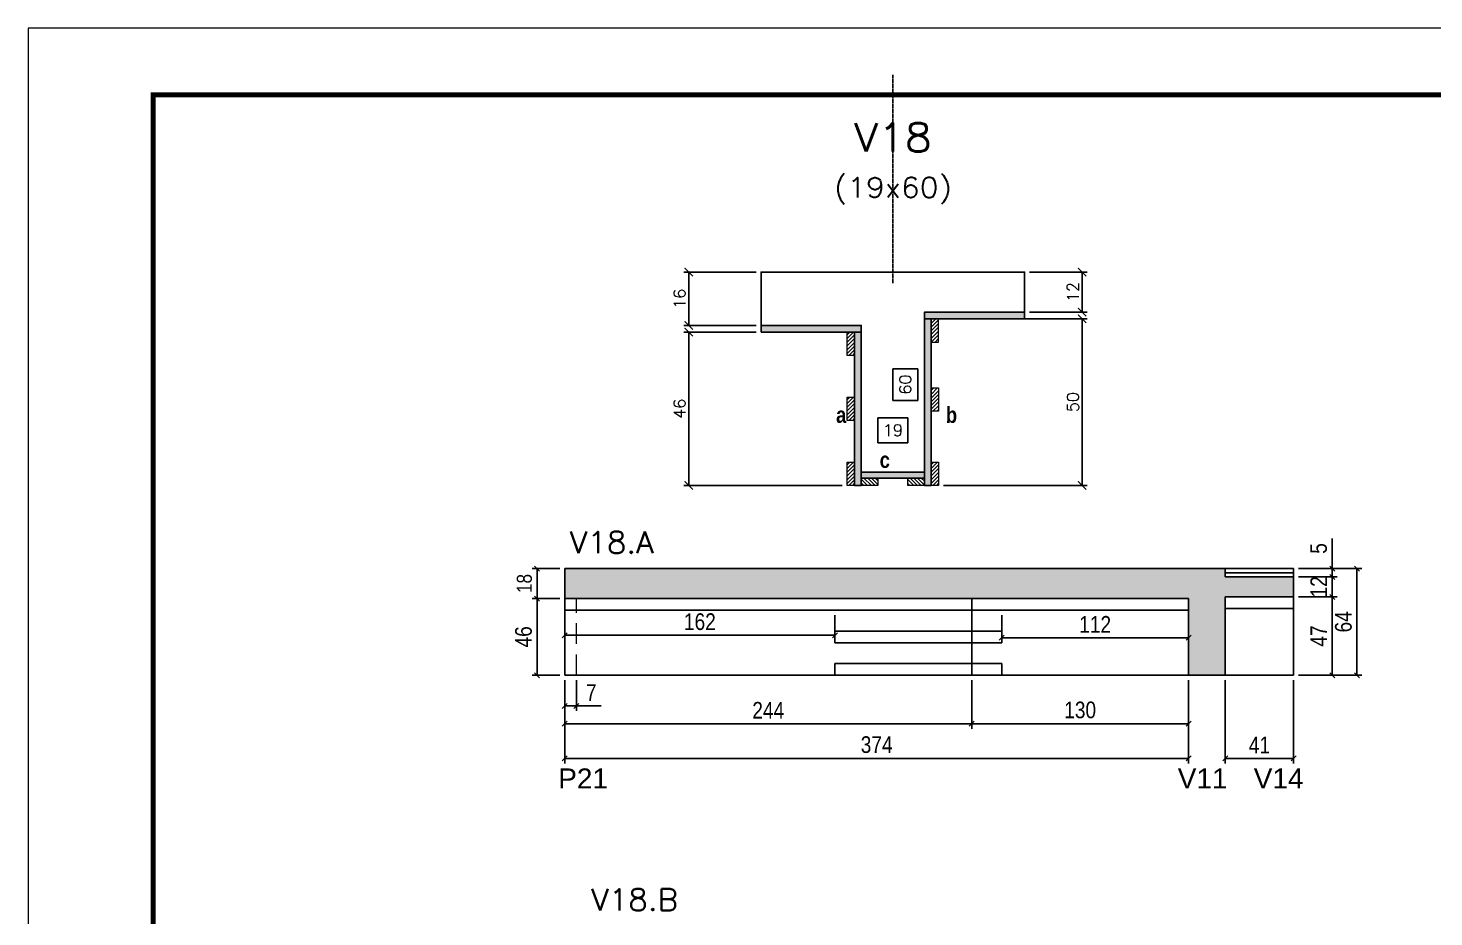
# Model space of a CAD drawing. Extents: x -10448 to -1189, y -11772 to 17235.
# Drawn here: x -10448 to -9605, y 9419 to 9953 of the extents above; entities that cross this region are included whole.
import ezdxf
from ezdxf.enums import TextEntityAlignment as Align

# ---------------------------------------------------------------- set-up
doc = ezdxf.new("R2010")
doc.units = 0
doc.linetypes.add('DASHED', pattern=[0.75, 0.5, -0.25])
doc.linetypes.add('HIDDEN', pattern=[0.375, 0.25, -0.125])
for name, color, linetype in [('5', 5, 'Continuous'), ('COTA', 241, 'Continuous'), ('Cota Seção (2x)', 4, 'Continuous'), ('detalhes', 4, 'Continuous'), ('Painéis', 200, 'Continuous'), ('SARR_2.2x7', 40, 'Continuous'), ('SARR_3.5x7', 81, 'Continuous'), ('SARR_EDITAR', 141, 'Continuous'), ('Texto de Titulo', 7, 'Continuous'), ('Texto Qtd Sarr', 242, 'Continuous')]:
    doc.layers.add(name, color=color, linetype=linetype)
for name, color, linetype, lineweight in [('CONCRETO', 251, 'Continuous', 25), ('Folhas', 255, 'Continuous', 9), ('Hachura', 251, 'Continuous', 9), ('Madeira', 126, 'Continuous', 18), ('Sarr 2.2x7', 40, 'Continuous', 9), ('SARRAFO DE PRESSAO', 251, 'DASHED', 9), ('Texto Seção', 7, 'Continuous', 15)]:
    doc.layers.add(name, color=color, linetype=linetype, lineweight=lineweight)
doc.styles.add('COTA TECNICA', font='techl___.ttf', dxfattribs={"height": 10})
doc.styles.add('COTA TECNICA-50', font='techl___.ttf', dxfattribs={"height": 9})
doc.styles.add('REGUA-120', font='ROMANS.shx', dxfattribs={"height": 15})
doc.styles.add('Romans', font='romans.shx')
doc.styles.get("Standard").update_dxf_attribs({"font": 'arial.ttf'})
doc.styles.add('TECNICA', font='techb___.ttf', dxfattribs={"height": 10})
doc.dimstyles.new('COTA PAINEL-50', dxfattribs={"dimtxt": 9, "dimasz": 3, "dimexe": 3, "dimexo": 3, "dimgap": 3, "dimtad": 1, "dimdec": 1, "dimzin": 12, "dimdsep": 46, "dimtxsty": 'COTA TECNICA-50', "dimblk1": 'OBLIQUE', "dimblk2": 'OBLIQUE', "dimsah": 1, "dimcen": 0.9, "dimclrd": 4, "dimclre": 4, "dimclrt": 240, "dimadec": 1, "dimazin": 3, "dimtfac": 1, "dimtdec": 1, "dimtmove": 0, "dimatfit": 3, "dimfxl": 1, "dimtolj": 1, "dimtzin": 12, "dimarcsym": 0})
doc.dimstyles.new('Cota Seção (2x)', dxfattribs={"dimtxt": 7, "dimasz": 5, "dimexe": 3, "dimexo": 3, "dimgap": 2, "dimtad": 3, "dimdec": 1, "dimlfac": 0.5, "dimzin": 12, "dimdsep": 46, "dimtxsty": 'Romans', "dimblk": 'ARCHTICK', "dimcen": 0, "dimclrd": 4, "dimclre": 4, "dimclrt": 1, "dimadec": 1, "dimazin": 3, "dimtfac": 1, "dimtdec": 1, "dimtmove": 0, "dimatfit": 3, "dimldrblk": 'OBLIQUE', "dimfxl": 1, "dimtolj": 1, "dimtzin": 12, "dimarcsym": 0})
doc.dimstyles.new('Cota Seção interna', dxfattribs={"dimtxt": 7, "dimasz": 6, "dimexe": 0.18, "dimexo": 2, "dimgap": -4, "dimtad": 3, "dimdec": 1, "dimlfac": 0.5, "dimzin": 12, "dimdsep": 46, "dimtxsty": 'Romans', "dimblk": 'ARCHTICK', "dimcen": 0.09, "dimse1": 1, "dimse2": 1, "dimsd1": 1, "dimsd2": 1, "dimclrd": 180, "dimclre": 5, "dimclrt": 1, "dimadec": 0, "dimazin": 3, "dimtfac": 1, "dimtdec": 1, "dimtofl": 0, "dimtmove": 0, "dimatfit": 3, "dimldrblk": 'ARCHTICK', "dimfxl": 1, "dimtolj": 1, "dimtzin": 0, "dimarcsym": 0})
doc.dimstyles.new('PAINEL', dxfattribs={"dimtxt": 10, "dimasz": 3, "dimexe": 3, "dimexo": 3, "dimgap": 3, "dimtad": 1, "dimdec": 1, "dimzin": 12, "dimdsep": 46, "dimtxsty": 'COTA TECNICA', "dimblk1": 'OBLIQUE', "dimblk2": 'OBLIQUE', "dimsah": 1, "dimcen": 0.9, "dimclrd": 4, "dimclre": 4, "dimclrt": 240, "dimadec": 1, "dimazin": 3, "dimtfac": 1, "dimtdec": 1, "dimtmove": 0, "dimatfit": 3, "dimfxl": 1, "dimtolj": 1, "dimtzin": 12, "dimarcsym": 0})

# ---------------------------------------------------------------- blocks, each defined once
blk = doc.blocks.new('9999999999')
at = {"layer": 'Folhas'}
blk.add_lwpolyline([(98138.98, 34190.21), (99623.98, 34190.21), (99623.98, 35240.21), (98138.98, 35240.21)], close=True, dxfattribs=at)
at = {"layer": 'Folhas', "color": 30, "const_width": 3}
blk.add_lwpolyline([(98213.98, 34230.21), (99583.98, 34230.21), (99583.98, 35200.21), (98213.98, 35200.21)], close=True, dxfattribs=at)
blk = doc.blocks.new('titulo1')
at = {"layer": 'Defpoints', "color": 252, "linetype": 'HIDDEN', "ltscale": 2}
blk.add_line((0, 0), (0, 125), dxfattribs=at)
at = {"layer": 'Defpoints', "style": 'Romans', "oblique": 15}
blk.add_attdef('FOLHA', text='', height=10, dxfattribs=at).set_placement((0, 15.58), align=Align.MIDDLE_CENTER)
at = {"layer": 'Texto Qtd Sarr', "color": 3, "style": 'Romans', "oblique": 15}
for tag, height, p in [('TITULO', 17, (0, 71.45)), ('SEÇÃO', 12, (0, 41.55))]:
    blk.add_attdef(tag, text='', height=height, dxfattribs=at).set_placement(p, align=Align.MIDDLE_CENTER)
blk = doc.blocks.new('_Oblique')
at = {"color": 0, "linetype": 'ByBlock', "lineweight": -2}
blk.add_line((-0.5, -0.5), (0.5, 0.5), dxfattribs=at)
blk = doc.blocks.new('*D657')
at = {"layer": 'COTA', "color": 4, "linetype": 'ByBlock', "lineweight": -2, "transparency": 16777216}
for p, q in [((-10126.53, 9561.49), (-10126.53, 9532.36)), ((-9882.53, 9561.49), (-9882.53, 9532.36)), ((-10126.53, 9535.36), (-9882.53, 9535.36))]:
    blk.add_line(p, q, dxfattribs=at)
at = {"layer": 'Defpoints', "color": 0, "linetype": 'ByBlock', "transparency": 16777216}
for p in [(-10126.53, 9564.49), (-9882.53, 9564.49), (-9882.53, 9535.36)]:
    blk.add_point(p, dxfattribs=at)
at = {"layer": 'COTA', "color": 4, "linetype": 'ByBlock', "lineweight": -2, "transparency": 16777216, "xscale": 3, "yscale": 3, "zscale": 3, "rotation": 180}
blk.add_blockref('_Oblique', (-10126.53, 9535.36), dxfattribs=at)
at = {"layer": 'COTA', "color": 4, "linetype": 'ByBlock', "lineweight": -2, "transparency": 16777216, "xscale": 3, "yscale": 3, "zscale": 3}
blk.add_blockref('_Oblique', (-9882.53, 9535.36), dxfattribs=at)
at = {"layer": 'COTA', "color": 240, "linetype": 'ByBlock', "transparency": 16777216, "insert": (-10004.53, 9543.43), "char_height": 10, "attachment_point": 5, "style": 'COTA TECNICA'}
blk.add_mtext('\\A1;244', dxfattribs=at)
blk = doc.blocks.new('*D658')
at = {"layer": 'COTA', "color": 4, "linetype": 'ByBlock', "lineweight": -2, "transparency": 16777216}
for p, q in [((-9882.53, 9561.49), (-9882.53, 9532.36)), ((-9752.53, 9561.49), (-9752.53, 9532.36)), ((-9882.53, 9535.36), (-9752.53, 9535.36))]:
    blk.add_line(p, q, dxfattribs=at)
at = {"layer": 'Defpoints', "color": 0, "linetype": 'ByBlock', "transparency": 16777216}
for p in [(-9882.53, 9564.49), (-9752.53, 9564.49), (-9752.53, 9535.36)]:
    blk.add_point(p, dxfattribs=at)
at = {"layer": 'COTA', "color": 4, "linetype": 'ByBlock', "lineweight": -2, "transparency": 16777216, "xscale": 3, "yscale": 3, "zscale": 3, "rotation": 180}
blk.add_blockref('_Oblique', (-9882.53, 9535.36), dxfattribs=at)
at = {"layer": 'COTA', "color": 4, "linetype": 'ByBlock', "lineweight": -2, "transparency": 16777216, "xscale": 3, "yscale": 3, "zscale": 3}
blk.add_blockref('_Oblique', (-9752.53, 9535.36), dxfattribs=at)
at = {"layer": 'COTA', "color": 240, "linetype": 'ByBlock', "transparency": 16777216, "insert": (-9817.53, 9543.58), "char_height": 10, "attachment_point": 5, "style": 'COTA TECNICA'}
blk.add_mtext('\\A1;130', dxfattribs=at)
blk = doc.blocks.new('*D666')
at = {"layer": 'COTA', "color": 4, "linetype": 'ByBlock', "lineweight": -2, "transparency": 16777216}
for p, q in [((-10126.53, 9561.49), (-10126.53, 9511.54)), ((-9752.53, 9561.49), (-9752.53, 9511.54)), ((-10126.53, 9514.54), (-9752.53, 9514.54))]:
    blk.add_line(p, q, dxfattribs=at)
at = {"layer": 'Defpoints', "color": 0, "linetype": 'ByBlock', "transparency": 16777216}
for p in [(-10126.53, 9564.49), (-9752.53, 9564.49), (-9752.53, 9514.54)]:
    blk.add_point(p, dxfattribs=at)
at = {"layer": 'COTA', "color": 4, "linetype": 'ByBlock', "lineweight": -2, "transparency": 16777216, "xscale": 3, "yscale": 3, "zscale": 3, "rotation": 180}
blk.add_blockref('_Oblique', (-10126.53, 9514.54), dxfattribs=at)
at = {"layer": 'COTA', "color": 4, "linetype": 'ByBlock', "lineweight": -2, "transparency": 16777216, "xscale": 3, "yscale": 3, "zscale": 3}
blk.add_blockref('_Oblique', (-9752.53, 9514.54), dxfattribs=at)
at = {"layer": 'COTA', "color": 240, "linetype": 'ByBlock', "transparency": 16777216, "insert": (-9939.53, 9522.76), "char_height": 10, "attachment_point": 5, "style": 'COTA TECNICA'}
blk.add_mtext('\\A1;374', dxfattribs=at)
blk = doc.blocks.new('*D667')
at = {"layer": 'COTA', "color": 4, "linetype": 'ByBlock', "lineweight": -2, "transparency": 16777216}
for p, q in [((-10126.53, 9600.49), (-10126.53, 9585.44)), ((-9964.53, 9600.49), (-9964.53, 9585.44)), ((-9964.53, 9588.44), (-10126.53, 9588.44))]:
    blk.add_line(p, q, dxfattribs=at)
at = {"layer": 'Defpoints', "color": 0, "linetype": 'ByBlock', "transparency": 16777216}
for p in [(-10126.53, 9603.49), (-9964.53, 9603.49), (-10126.53, 9588.44)]:
    blk.add_point(p, dxfattribs=at)
at = {"layer": 'COTA', "color": 4, "linetype": 'ByBlock', "lineweight": -2, "transparency": 16777216, "xscale": 3, "yscale": 3, "zscale": 3, "rotation": 180}
blk.add_blockref('_Oblique', (-10126.53, 9588.44), dxfattribs=at)
at = {"layer": 'COTA', "color": 4, "linetype": 'ByBlock', "lineweight": -2, "transparency": 16777216, "xscale": 3, "yscale": 3, "zscale": 3}
blk.add_blockref('_Oblique', (-9964.53, 9588.44), dxfattribs=at)
at = {"layer": 'COTA', "color": 240, "linetype": 'ByBlock', "transparency": 16777216, "insert": (-10045.53, 9596.54), "char_height": 10, "attachment_point": 5, "style": 'COTA TECNICA'}
blk.add_mtext('\\A1;162', dxfattribs=at)
blk = doc.blocks.new('*D668')
at = {"layer": 'COTA', "color": 4, "linetype": 'ByBlock', "lineweight": -2, "transparency": 16777216}
for p, q in [((-9864.53, 9600.49), (-9864.53, 9583.94)), ((-9752.53, 9600.49), (-9752.53, 9583.94)), ((-9752.53, 9586.94), (-9864.53, 9586.94))]:
    blk.add_line(p, q, dxfattribs=at)
at = {"layer": 'Defpoints', "color": 0, "linetype": 'ByBlock', "transparency": 16777216}
for p in [(-9864.53, 9603.49), (-9752.53, 9603.49), (-9864.53, 9586.94)]:
    blk.add_point(p, dxfattribs=at)
at = {"layer": 'COTA', "color": 4, "linetype": 'ByBlock', "lineweight": -2, "transparency": 16777216, "xscale": 3, "yscale": 3, "zscale": 3, "rotation": 180}
blk.add_blockref('_Oblique', (-9864.53, 9586.94), dxfattribs=at)
at = {"layer": 'COTA', "color": 4, "linetype": 'ByBlock', "lineweight": -2, "transparency": 16777216, "xscale": 3, "yscale": 3, "zscale": 3}
blk.add_blockref('_Oblique', (-9752.53, 9586.94), dxfattribs=at)
at = {"layer": 'COTA', "color": 240, "linetype": 'ByBlock', "transparency": 16777216, "insert": (-9808.53, 9595), "char_height": 10, "attachment_point": 5, "style": 'COTA TECNICA'}
blk.add_mtext('\\A1;112', dxfattribs=at)
blk = doc.blocks.new('*D669')
at = {"layer": 'COTA', "color": 4, "linetype": 'ByBlock', "lineweight": -2, "transparency": 16777216}
for p, q in [((-10129.53, 9610.49), (-10146.14, 9610.49)), ((-10143.14, 9564.49), (-10143.14, 9610.49)), ((-10129.53, 9564.49), (-10146.14, 9564.49))]:
    blk.add_line(p, q, dxfattribs=at)
at = {"layer": 'Defpoints', "color": 0, "linetype": 'ByBlock', "transparency": 16777216}
for p in [(-10143.14, 9610.49), (-10126.53, 9610.49), (-10126.53, 9564.49)]:
    blk.add_point(p, dxfattribs=at)
at = {"layer": 'COTA', "color": 4, "linetype": 'ByBlock', "lineweight": -2, "transparency": 16777216, "xscale": 3, "yscale": 3, "zscale": 3}
for p, rotation in [((-10143.14, 9610.49), 90), ((-10143.14, 9564.49), 270)]:
    blk.add_blockref('_Oblique', p, dxfattribs=dict(at, rotation=rotation))
at = {"layer": 'COTA', "color": 240, "linetype": 'ByBlock', "transparency": 16777216, "insert": (-10151.24, 9587.49), "char_height": 10, "attachment_point": 5, "rotation": 90, "style": 'COTA TECNICA'}
blk.add_mtext('\\A1;46', dxfattribs=at)
blk = doc.blocks.new('*D670')
at = {"layer": 'COTA', "color": 4, "linetype": 'ByBlock', "lineweight": -2, "transparency": 16777216}
for p, q in [((-9730.53, 9561.49), (-9730.53, 9511.54)), ((-9689.53, 9561.49), (-9689.53, 9511.54)), ((-9730.53, 9514.54), (-9689.53, 9514.54))]:
    blk.add_line(p, q, dxfattribs=at)
at = {"layer": 'Defpoints', "color": 0, "linetype": 'ByBlock', "transparency": 16777216}
for p in [(-9730.53, 9564.49), (-9689.53, 9564.49), (-9689.53, 9514.54)]:
    blk.add_point(p, dxfattribs=at)
at = {"layer": 'COTA', "color": 4, "linetype": 'ByBlock', "lineweight": -2, "transparency": 16777216, "xscale": 3, "yscale": 3, "zscale": 3, "rotation": 180}
blk.add_blockref('_Oblique', (-9730.53, 9514.54), dxfattribs=at)
at = {"layer": 'COTA', "color": 4, "linetype": 'ByBlock', "lineweight": -2, "transparency": 16777216, "xscale": 3, "yscale": 3, "zscale": 3}
blk.add_blockref('_Oblique', (-9689.53, 9514.54), dxfattribs=at)
at = {"layer": 'COTA', "color": 240, "linetype": 'ByBlock', "transparency": 16777216, "insert": (-9710.03, 9522.61), "char_height": 10, "attachment_point": 5, "style": 'COTA TECNICA'}
blk.add_mtext('\\A1;41', dxfattribs=at)
blk = doc.blocks.new('*D659')
at = {"layer": 'COTA', "color": 4, "linetype": 'ByBlock', "lineweight": -2, "transparency": 16777216}
for p, q in [((-9686.53, 9611.49), (-9663.41, 9611.49)), ((-9666.41, 9564.49), (-9666.41, 9611.49)), ((-9686.53, 9564.49), (-9663.41, 9564.49))]:
    blk.add_line(p, q, dxfattribs=at)
at = {"layer": 'Defpoints', "color": 0, "linetype": 'ByBlock', "transparency": 16777216}
for p in [(-9689.53, 9611.49), (-9666.41, 9611.49), (-9689.53, 9564.49)]:
    blk.add_point(p, dxfattribs=at)
at = {"layer": 'COTA', "color": 4, "linetype": 'ByBlock', "lineweight": -2, "transparency": 16777216, "xscale": 3, "yscale": 3, "zscale": 3}
for p, rotation in [((-9666.41, 9611.49), 90), ((-9666.41, 9564.49), 270)]:
    blk.add_blockref('_Oblique', p, dxfattribs=dict(at, rotation=rotation))
at = {"layer": 'COTA', "color": 240, "linetype": 'ByBlock', "transparency": 16777216, "insert": (-9674.49, 9587.99), "char_height": 10, "attachment_point": 5, "rotation": 90, "style": 'COTA TECNICA'}
blk.add_mtext('\\A1;47', dxfattribs=at)
blk = doc.blocks.new('*D660')
at = {"layer": 'COTA', "color": 4, "linetype": 'ByBlock', "lineweight": -2, "transparency": 16777216}
for p, q in [((-9686.53, 9623.49), (-9663.41, 9623.49)), ((-9666.41, 9611.49), (-9666.41, 9623.49)), ((-9686.53, 9611.49), (-9663.41, 9611.49))]:
    blk.add_line(p, q, dxfattribs=at)
at = {"layer": 'Defpoints', "color": 0, "linetype": 'ByBlock', "transparency": 16777216}
for p in [(-9689.53, 9623.49), (-9666.41, 9623.49), (-9689.53, 9611.49)]:
    blk.add_point(p, dxfattribs=at)
at = {"layer": 'COTA', "color": 4, "linetype": 'ByBlock', "lineweight": -2, "transparency": 16777216, "xscale": 3, "yscale": 3, "zscale": 3}
for p, rotation in [((-9666.41, 9623.49), 90), ((-9666.41, 9611.49), 270)]:
    blk.add_blockref('_Oblique', p, dxfattribs=dict(at, rotation=rotation))
at = {"layer": 'COTA', "color": 240, "linetype": 'ByBlock', "transparency": 16777216, "insert": (-9674.47, 9617.49), "char_height": 10, "attachment_point": 5, "rotation": 90, "style": 'COTA TECNICA'}
blk.add_mtext('\\A1;12', dxfattribs=at)
blk = doc.blocks.new('*D661')
at = {"layer": 'COTA', "color": 4, "linetype": 'ByBlock', "lineweight": -2, "transparency": 16777216}
for p, q in [((-9686.53, 9628.49), (-9648.55, 9628.49)), ((-9651.55, 9564.49), (-9651.55, 9628.49)), ((-9686.53, 9564.49), (-9648.55, 9564.49))]:
    blk.add_line(p, q, dxfattribs=at)
at = {"layer": 'Defpoints', "color": 0, "linetype": 'ByBlock', "transparency": 16777216}
for p in [(-9689.53, 9628.49), (-9651.55, 9628.49), (-9689.53, 9564.49)]:
    blk.add_point(p, dxfattribs=at)
at = {"layer": 'COTA', "color": 4, "linetype": 'ByBlock', "lineweight": -2, "transparency": 16777216, "xscale": 3, "yscale": 3, "zscale": 3}
for p, rotation in [((-9651.55, 9628.49), 90), ((-9651.55, 9564.49), 270)]:
    blk.add_blockref('_Oblique', p, dxfattribs=dict(at, rotation=rotation))
at = {"layer": 'COTA', "color": 240, "linetype": 'ByBlock', "transparency": 16777216, "insert": (-9659.66, 9596.49), "char_height": 10, "attachment_point": 5, "rotation": 90, "style": 'COTA TECNICA'}
blk.add_mtext('\\A1;64', dxfattribs=at)
blk = doc.blocks.new('*D671')
at = {"layer": 'COTA', "color": 4, "linetype": 'ByBlock', "lineweight": -2, "transparency": 16777216}
for p, q in [((-9666.41, 9628.49), (-9666.41, 9646.59)), ((-9686.53, 9628.49), (-9663.41, 9628.49)), ((-9666.41, 9623.49), (-9666.41, 9628.49)), ((-9686.53, 9623.49), (-9663.41, 9623.49)), ((-9666.41, 9623.49), (-9666.41, 9620.49))]:
    blk.add_line(p, q, dxfattribs=at)
at = {"layer": 'Defpoints', "color": 0, "linetype": 'ByBlock', "transparency": 16777216}
for p in [(-9689.53, 9628.49), (-9666.41, 9628.49), (-9689.53, 9623.49)]:
    blk.add_point(p, dxfattribs=at)
at = {"layer": 'COTA', "color": 4, "linetype": 'ByBlock', "lineweight": -2, "transparency": 16777216, "xscale": 3, "yscale": 3, "zscale": 3}
for p, rotation in [((-9666.41, 9628.49), 270), ((-9666.41, 9623.49), 90)]:
    blk.add_blockref('_Oblique', p, dxfattribs=dict(at, rotation=rotation))
at = {"layer": 'COTA', "color": 240, "linetype": 'ByBlock', "transparency": 16777216, "insert": (-9674.52, 9640.54), "char_height": 10, "attachment_point": 5, "rotation": 90, "style": 'COTA TECNICA'}
blk.add_mtext('\\A1;5', dxfattribs=at)
blk = doc.blocks.new('*D672')
at = {"layer": 'COTA', "color": 4, "linetype": 'ByBlock', "lineweight": -2, "transparency": 16777216}
for p, q in [((-10126.53, 9561.49), (-10126.53, 9543)), ((-10119.53, 9561.49), (-10119.53, 9543)), ((-10126.53, 9546), (-10119.53, 9546)), ((-10119.53, 9546), (-10104.8, 9546))]:
    blk.add_line(p, q, dxfattribs=at)
at = {"layer": 'Defpoints', "color": 0, "linetype": 'ByBlock', "transparency": 16777216}
for p in [(-10126.53, 9564.49), (-10119.53, 9564.49), (-10119.53, 9546)]:
    blk.add_point(p, dxfattribs=at)
at = {"layer": 'COTA', "color": 4, "linetype": 'ByBlock', "lineweight": -2, "transparency": 16777216, "xscale": 3, "yscale": 3, "zscale": 3, "rotation": 180}
blk.add_blockref('_Oblique', (-10126.53, 9546), dxfattribs=at)
at = {"layer": 'COTA', "color": 4, "linetype": 'ByBlock', "lineweight": -2, "transparency": 16777216, "xscale": 3, "yscale": 3, "zscale": 3}
blk.add_blockref('_Oblique', (-10119.53, 9546), dxfattribs=at)
at = {"layer": 'COTA', "color": 240, "linetype": 'ByBlock', "transparency": 16777216, "insert": (-10110.66, 9554.08), "char_height": 10, "attachment_point": 5, "style": 'COTA TECNICA'}
blk.add_mtext('\\A1;7', dxfattribs=at)
blk = doc.blocks.new('*D665')
at = {"layer": 'COTA', "color": 4, "linetype": 'ByBlock', "lineweight": -2, "transparency": 16777216}
for p, q in [((-10129.53, 9628.49), (-10146.14, 9628.49)), ((-10143.14, 9610.49), (-10143.14, 9628.49)), ((-10129.53, 9610.49), (-10146.14, 9610.49))]:
    blk.add_line(p, q, dxfattribs=at)
at = {"layer": 'Defpoints', "color": 0, "linetype": 'ByBlock', "transparency": 16777216}
for p in [(-10143.14, 9628.49), (-10126.53, 9628.49), (-10126.53, 9610.49)]:
    blk.add_point(p, dxfattribs=at)
at = {"layer": 'COTA', "color": 4, "linetype": 'ByBlock', "lineweight": -2, "transparency": 16777216, "xscale": 3, "yscale": 3, "zscale": 3}
for p, rotation in [((-10143.14, 9628.49), 90), ((-10143.14, 9610.49), 270)]:
    blk.add_blockref('_Oblique', p, dxfattribs=dict(at, rotation=rotation))
at = {"layer": 'COTA', "color": 240, "linetype": 'ByBlock', "transparency": 16777216, "insert": (-10150.73, 9619.49), "char_height": 9, "attachment_point": 5, "rotation": 90, "style": 'COTA TECNICA-50'}
blk.add_mtext('\\A1;18', dxfattribs=at)
blk = doc.blocks.new('_ArchTick')
at = {"color": 0, "linetype": 'ByBlock', "const_width": 0.15}
blk.add_lwpolyline([(-0.5, -0.5), (0.5, 0.5)], dxfattribs=at)
blk = doc.blocks.new('*D855')
at = {"layer": 'COTA', "color": 4, "lineweight": -2, "transparency": 16777216}
for p, q in [((-10011.81, 9806.36), (-10055.18, 9806.36)), ((-10052.18, 9806.36), (-10052.18, 9774.36)), ((-10011.81, 9774.36), (-10055.18, 9774.36))]:
    blk.add_line(p, q, dxfattribs=at)
at = {"layer": 'Defpoints', "color": 0, "transparency": 16777216}
for p in [(-10008.81, 9806.36), (-10052.18, 9774.36), (-10008.81, 9774.36)]:
    blk.add_point(p, dxfattribs=at)
at = {"layer": 'COTA', "color": 4, "lineweight": -2, "transparency": 16777216, "xscale": 5, "yscale": 5, "zscale": 5}
for p, rotation in [((-10052.18, 9806.36), 90), ((-10052.18, 9774.36), 270)]:
    blk.add_blockref('_ArchTick', p, dxfattribs=dict(at, rotation=rotation))
at = {"layer": 'COTA', "color": 1, "transparency": 16777216, "insert": (-10057.68, 9790.36), "char_height": 7, "attachment_point": 5, "rotation": 90, "style": 'Romans'}
blk.add_mtext('\\A1;16', dxfattribs=at)
blk = doc.blocks.new('*D856')
at = {"layer": 'COTA', "color": 4, "lineweight": -2, "transparency": 16777216}
for p, q in [((-10011.81, 9770.36), (-10055.18, 9770.36)), ((-10052.18, 9678.36), (-10052.18, 9770.36)), ((-9960.21, 9678.36), (-10055.18, 9678.36))]:
    blk.add_line(p, q, dxfattribs=at)
at = {"layer": 'Defpoints', "color": 0, "transparency": 16777216}
for p in [(-10052.18, 9770.36), (-10008.81, 9770.36), (-9957.21, 9678.36)]:
    blk.add_point(p, dxfattribs=at)
at = {"layer": 'COTA', "color": 4, "lineweight": -2, "transparency": 16777216, "xscale": 5, "yscale": 5, "zscale": 5}
for p, rotation in [((-10052.18, 9770.36), 90), ((-10052.18, 9678.36), 270)]:
    blk.add_blockref('_ArchTick', p, dxfattribs=dict(at, rotation=rotation))
at = {"layer": 'COTA', "color": 1, "transparency": 16777216, "insert": (-10057.68, 9724.36), "char_height": 7, "attachment_point": 5, "rotation": 90, "style": 'Romans'}
blk.add_mtext('\\A1;46', dxfattribs=at)
blk = doc.blocks.new('*D857')
at = {"layer": 'Cota Seção (2x)', "color": 180, "lineweight": -2, "transparency": 16777216}
for p, q in [((-9914.81, 9748.32), (-9929.81, 9748.32)), ((-9929.81, 9748.32), (-9929.81, 9729.32)), ((-9914.81, 9729.32), (-9914.81, 9748.32)), ((-9929.81, 9729.32), (-9914.81, 9729.32))]:
    blk.add_line(p, q, dxfattribs=at)
at = {"layer": 'Defpoints', "color": 0, "transparency": 16777216}
for p in [(-9948.81, 9806.36), (-9910.81, 9806.36), (-9948.81, 9686.36)]:
    blk.add_point(p, dxfattribs=at)
at = {"layer": 'Cota Seção (2x)', "color": 1, "transparency": 16777216, "insert": (-9922.31, 9738.82), "char_height": 7, "attachment_point": 5, "rotation": 90, "style": 'Romans'}
blk.add_mtext('\\A1;60', dxfattribs=at)
blk = doc.blocks.new('*D858')
at = {"layer": 'COTA', "color": 4, "lineweight": -2, "transparency": 16777216}
for p, q in [((-9889.81, 9778.36), (-9813.35, 9778.36)), ((-9816.35, 9778.36), (-9816.35, 9678.36)), ((-9899.41, 9678.36), (-9813.35, 9678.36))]:
    blk.add_line(p, q, dxfattribs=at)
at = {"layer": 'Defpoints', "color": 0, "transparency": 16777216}
for p in [(-9892.81, 9778.36), (-9902.41, 9678.36), (-9816.35, 9678.36)]:
    blk.add_point(p, dxfattribs=at)
at = {"layer": 'COTA', "color": 4, "lineweight": -2, "transparency": 16777216, "xscale": 5, "yscale": 5, "zscale": 5}
for p, rotation in [((-9816.35, 9778.36), 90), ((-9816.35, 9678.36), 270)]:
    blk.add_blockref('_ArchTick', p, dxfattribs=dict(at, rotation=rotation))
at = {"layer": 'COTA', "color": 1, "transparency": 16777216, "insert": (-9821.85, 9728.36), "char_height": 7, "attachment_point": 5, "rotation": 90, "style": 'Romans'}
blk.add_mtext('\\A1;50', dxfattribs=at)
blk = doc.blocks.new('*D859')
at = {"layer": 'COTA', "color": 4, "lineweight": -2, "transparency": 16777216}
for p, q in [((-9847.81, 9806.36), (-9813.35, 9806.36)), ((-9816.35, 9806.36), (-9816.35, 9782.36)), ((-9847.81, 9782.36), (-9813.35, 9782.36))]:
    blk.add_line(p, q, dxfattribs=at)
at = {"layer": 'Defpoints', "color": 0, "transparency": 16777216}
for p in [(-9850.81, 9806.36), (-9850.81, 9782.36), (-9816.35, 9782.36)]:
    blk.add_point(p, dxfattribs=at)
at = {"layer": 'COTA', "color": 4, "lineweight": -2, "transparency": 16777216, "xscale": 5, "yscale": 5, "zscale": 5}
for p, rotation in [((-9816.35, 9806.36), 90), ((-9816.35, 9782.36), 270)]:
    blk.add_blockref('_ArchTick', p, dxfattribs=dict(at, rotation=rotation))
at = {"layer": 'COTA', "color": 1, "transparency": 16777216, "insert": (-9821.85, 9794.36), "char_height": 7, "attachment_point": 5, "rotation": 90, "style": 'Romans'}
blk.add_mtext('\\A1;12', dxfattribs=at)
blk = doc.blocks.new('*D860')
at = {"layer": 'Cota Seção (2x)', "color": 180, "lineweight": -2, "transparency": 16777216}
for p, q in [((-9920.81, 9718.97), (-9938.81, 9718.97)), ((-9938.81, 9718.97), (-9938.81, 9703.97)), ((-9920.81, 9703.97), (-9920.81, 9718.97)), ((-9938.81, 9703.97), (-9920.81, 9703.97))]:
    blk.add_line(p, q, dxfattribs=at)
at = {"layer": 'Defpoints', "color": 0, "transparency": 16777216}
for p in [(-9910.81, 9699.97), (-9948.81, 9686.36), (-9910.81, 9686.36)]:
    blk.add_point(p, dxfattribs=at)
at = {"layer": 'Cota Seção (2x)', "color": 1, "transparency": 16777216, "insert": (-9929.81, 9711.47), "char_height": 7, "attachment_point": 5, "style": 'Romans'}
blk.add_mtext('\\A1;19', dxfattribs=at)

msp = doc.modelspace()

# ---------------------------------------------------------------- hatches: boundary and pattern name
at = {"layer": 'COTA', "linetype": 'ByBlock'}
h = msp.add_hatch(dxfattribs=at)
h.set_pattern_fill('AR-CONC', color=256, scale=0.03)
h.set_pattern_definition([(50, (-144393.202, -16277.0734), (5.46554007, -0.47817257), [0.5715, -6.2865]), (355, (-144393.202, -16277.0734), (-1.05730264, 5.73170536), [0.4572, -5.02921753]), (100.4514447, (-144392.747, -16277.113), (4.40823741, 5.25353256), [0.48570026, -5.34270734]), (46.1842, (-144393.202, -16275.5494), (8.13237123, -1.26126984), [0.85725, -9.42975]), (96.6355576, (-144392.5245, -16275.6545), (7.122124, 7.42278374), [0.7285507, -8.01406824]), (351.184151, (-144393.202, -16275.549), (7.122124, 7.42278374), [0.685799, -7.54379196]), (21, (-144392.44, -16275.9304), (4.54843174, -3.06795595), [0.5715, -6.2865]), (326, (-144392.44, -16275.9304), (1.85406085, 5.52563898), [0.4572, -5.0292]), (71.451445, (-144392.061, -16276.186), (6.40249258, 2.45768307), [0.48570026, -5.34269813]), (37.5, (-144393.2022, -16277.0734), (0.092658098, 2.536651166), [0, -4.96824, 0, -5.1054, 0, -5.04825]), (7.5, (-144393.2022, -16277.0734), (2.004589875, 3.005417245), [0, -2.91084, 0, -4.85394, 0, -1.92405]), (327.5, (-144394.9015, -16277.0734), (4.067717855, -0.17186232), [0, -1.905, 0, -5.9436, 0, -7.8867]), (317.5, (-144395.6635, -16277.0734), (4.44387544, 0.76279473), [0, -2.4765, 0, -3.94716, 0, -5.6007])])
h.paths.add_polyline_path([(-9689.53, 9611.49), (-9689.53, 9623.49), (-9730.53, 9623.49), (-9730.53, 9628.49), (-10126.53, 9628.49), (-10126.53, 9610.49), (-9752.53, 9610.49), (-9752.53, 9564.49), (-9730.53, 9564.49), (-9730.53, 9611.49)])
at = {"layer": 'Hachura'}
h = msp.add_hatch(color=256, dxfattribs=at)
h.dxf.hatch_style = 1
h.paths.add_polyline_path([(-9850.81, 9778.36), (-9850.81, 9782.36), (-9910.81, 9782.36), (-9910.81, 9778.36)])
h = msp.add_hatch(color=256, dxfattribs=at)
h.dxf.hatch_style = 1
h.paths.add_polyline_path([(-9906.81, 9778.36), (-9910.81, 9778.36), (-9910.81, 9678.36), (-9906.81, 9678.36)])
h = msp.add_hatch(dxfattribs=at)
h.set_pattern_fill('ANSI31', color=256, scale=0.5, angle=360, style=0)
h.set_pattern_definition([(45, (-1599.1692, 32738.9756), (-1.12253202, 1.12253202), [])])
h.paths.add_polyline_path([(-9902.41, 9778.36), (-9906.81, 9778.36), (-9906.81, 9764.36), (-9902.41, 9764.36)])
h = msp.add_hatch(color=256, dxfattribs=at)
h.dxf.hatch_style = 1
h.paths.add_polyline_path([(-10008.81, 9770.36), (-10008.81, 9774.36), (-9948.81, 9774.36), (-9948.81, 9770.36)])
h = msp.add_hatch(dxfattribs=at)
h.set_pattern_fill('ANSI31', color=256, scale=0.5, angle=360, style=0)
h.set_pattern_definition([(45, (-1649.5692, 32808.527), (-1.12253202, 1.12253202), [])])
h.paths.add_polyline_path([(-9952.81, 9756.36), (-9957.21, 9756.36), (-9957.21, 9770.36), (-9952.81, 9770.36)])
h = msp.add_hatch(color=256, dxfattribs=at)
h.dxf.hatch_style = 1
h.paths.add_polyline_path([(-9952.81, 9770.36), (-9948.81, 9770.36), (-9948.81, 9678.36), (-9952.81, 9678.36)])
h = msp.add_hatch(dxfattribs=at)
h.set_pattern_fill('ANSI31', color=256, scale=0.5, angle=360, style=0)
h.set_pattern_definition([(45, (-1599.1692, 32774.9989), (-1.12253202, 1.12253202), [])])
h.paths.add_polyline_path([(-9902.41, 9722.83), (-9906.81, 9722.83), (-9906.81, 9736.83), (-9902.41, 9736.83)])
h = msp.add_hatch(dxfattribs=at)
h.set_pattern_fill('ANSI31', color=256, scale=0.5, angle=360, style=0)
h.set_pattern_definition([(45, (-1649.5692, 32769.527), (-1.12253202, 1.12253202), [])])
h.paths.add_polyline_path([(-9952.81, 9717.36), (-9957.21, 9717.36), (-9957.21, 9731.36), (-9952.81, 9731.36)])
h = msp.add_hatch(dxfattribs=at)
h.set_pattern_fill('ANSI31', color=256, scale=0.5, angle=360, style=0)
h.set_pattern_definition([(45, (-1649.5692, 32730.527), (-1.12253202, 1.12253202), [])])
h.paths.add_polyline_path([(-9952.81, 9678.36), (-9957.21, 9678.36), (-9957.21, 9692.36), (-9952.81, 9692.36)])
h = msp.add_hatch(color=256, dxfattribs=at)
h.dxf.hatch_style = 1
h.paths.add_polyline_path([(-9948.81, 9682.76), (-9948.81, 9686.36), (-9910.81, 9686.36), (-9910.81, 9682.76)])
h = msp.add_hatch(dxfattribs=at)
h.set_pattern_fill('ANSI31', color=256, scale=0.5, angle=360, style=0)
h.set_pattern_definition([(45, (-1599.1692, 32730.527), (-1.12253202, 1.12253202), [])])
h.paths.add_polyline_path([(-9902.41, 9678.36), (-9906.81, 9678.36), (-9906.81, 9692.36), (-9902.41, 9692.36)])
h = msp.add_hatch(dxfattribs=at)
h.set_pattern_fill('ANSI31', color=256, scale=0.5, angle=270, style=0)
h.set_pattern_definition([(315, (13007.8072, 1448.7117), (1.12253202, 1.12253202), [])])
h.paths.add_polyline_path([(-9948.81, 9678.36), (-9948.81, 9682.76), (-9938.81, 9682.76), (-9938.81, 9678.36)])
h = msp.add_hatch(dxfattribs=at)
h.set_pattern_fill('ANSI31', color=256, scale=0.5, angle=270, style=0)
h.set_pattern_definition([(315, (12983.8072, 1448.7117), (1.12253202, 1.12253202), [])])
h.paths.add_polyline_path([(-9920.81, 9678.36), (-9920.81, 9682.76), (-9910.81, 9682.76), (-9910.81, 9678.36)])

# ---------------------------------------------------------------- linework, layer by layer
at = {"layer": 'CONCRETO'}
msp.add_lwpolyline([(-9850.81, 9782.36), (-9850.81, 9806.36), (-10008.81, 9806.36), (-10008.81, 9774.36), (-9948.81, 9774.36), (-9948.81, 9686.36), (-9910.81, 9686.36), (-9910.81, 9772.36), (-9910.81, 9782.36)], close=True, dxfattribs=at)
at = {"layer": 'COTA', "linetype": 'ByBlock'}
for p, q in [((-10126.53, 9610.49), (-10126.53, 9628.49)), ((-10126.53, 9628.49), (-9730.53, 9628.49)), ((-9689.53, 9611.49), (-9689.53, 9623.49)), ((-9752.53, 9564.49), (-9730.53, 9564.49))]:
    msp.add_line(p, q, dxfattribs=at)
at = {"layer": 'Madeira'}
for points in [[(-9902.41, 9778.36), (-9906.81, 9778.36), (-9906.81, 9764.36), (-9902.41, 9764.36)], [(-9952.81, 9756.36), (-9957.21, 9756.36), (-9957.21, 9770.36), (-9952.81, 9770.36)], [(-9902.41, 9722.83), (-9906.81, 9722.83), (-9906.81, 9736.83), (-9902.41, 9736.83)], [(-9952.81, 9717.36), (-9957.21, 9717.36), (-9957.21, 9731.36), (-9952.81, 9731.36)], [(-9952.81, 9678.36), (-9957.21, 9678.36), (-9957.21, 9692.36), (-9952.81, 9692.36)], [(-9902.41, 9678.36), (-9906.81, 9678.36), (-9906.81, 9692.36), (-9902.41, 9692.36)], [(-9948.81, 9678.36), (-9948.81, 9682.76), (-9938.81, 9682.76), (-9938.81, 9678.36)], [(-9920.81, 9678.36), (-9920.81, 9682.76), (-9910.81, 9682.76), (-9910.81, 9678.36)]]:
    msp.add_lwpolyline(points, close=True, dxfattribs=at)
at = {"layer": 'Painéis', "linetype": 'ByBlock'}
for p, q in [((-9730.53, 9628.49), (-9689.53, 9628.49)), ((-9730.53, 9623.49), (-9730.53, 9628.49)), ((-9689.53, 9623.49), (-9689.53, 9628.49)), ((-9730.53, 9623.49), (-9689.53, 9623.49)), ((-10126.53, 9610.49), (-9752.53, 9610.49)), ((-10126.53, 9564.49), (-10126.53, 9610.49)), ((-9882.53, 9564.49), (-9882.53, 9610.49)), ((-9752.53, 9564.49), (-9752.53, 9610.49)), ((-9730.53, 9611.49), (-9689.53, 9611.49)), ((-9730.53, 9564.49), (-9730.53, 9611.49)), ((-9689.53, 9564.49), (-9689.53, 9611.49)), ((-10126.53, 9564.49), (-9752.53, 9564.49)), ((-9730.53, 9564.49), (-9689.53, 9564.49))]:
    msp.add_line(p, q, dxfattribs=at)
at = {"layer": 'Painéis'}
for points in [[(-9850.81, 9778.36), (-9850.81, 9782.36), (-9910.81, 9782.36), (-9910.81, 9778.36)], [(-9906.81, 9778.36), (-9910.81, 9778.36), (-9910.81, 9678.36), (-9906.81, 9678.36)], [(-10008.81, 9770.36), (-10008.81, 9774.36), (-9948.81, 9774.36), (-9948.81, 9770.36)], [(-9952.81, 9770.36), (-9948.81, 9770.36), (-9948.81, 9678.36), (-9952.81, 9678.36)], [(-9948.81, 9682.76), (-9948.81, 9686.36), (-9910.81, 9686.36), (-9910.81, 9682.76)]]:
    msp.add_lwpolyline(points, close=True, dxfattribs=at)
at = {"layer": 'Sarr 2.2x7', "linetype": 'HIDDEN', "ltscale": 50}
msp.add_line((-10119.53, 9564.49), (-10119.53, 9610.49), dxfattribs=at)
at = {"layer": 'SARR_2.2x7', "linetype": 'Continuous'}
for p, q in [((-10126.53, 9603.49), (-9882.53, 9603.49)), ((-9882.53, 9603.49), (-9752.53, 9603.49)), ((-9730.53, 9604.49), (-9689.53, 9604.49)), ((-9964.53, 9590.99), (-9864.53, 9590.99)), ((-9964.53, 9590.99), (-9964.53, 9583.99)), ((-9964.53, 9583.99), (-9864.53, 9583.99)), ((-9864.53, 9590.99), (-9864.53, 9583.99)), ((-9964.53, 9571.49), (-9864.53, 9571.49)), ((-9964.53, 9571.49), (-9964.53, 9564.49)), ((-9864.53, 9571.49), (-9864.53, 9564.49))]:
    msp.add_line(p, q, dxfattribs=at)
at = {"layer": 'SARR_3.5x7'}
msp.add_line((-9868.03, 9564.49), (-9864.53, 9564.49), dxfattribs=at)
at = {"layer": 'SARR_EDITAR', "linetype": 'ByBlock'}
msp.add_line((-9730.53, 9625.99), (-9689.53, 9625.99), dxfattribs=at)

# ---------------------------------------------------------------- block references
at = {"layer": 'SARRAFO DE PRESSAO', "color": 6, "linetype": 'ByBlock'}
msp.add_blockref('9999999999', (-108587.26, -25287.43), dxfattribs=at)
at = {"layer": 'Texto Seção'}
ref = msp.add_blockref('titulo1', (-9929.78, 9799.64), dxfattribs=dict(at, xscale=-1))
ref.add_attrib('TITULO', 'V18', dxfattribs={"layer": 'Texto de Titulo', "color": 7, "height": 17, "style": 'Romans', "width": 1.1}).set_placement((-9929.78, 9887.14), align=Align.MIDDLE_CENTER)
ref.add_attrib('SEÇÃO', '(19x60)', dxfattribs={"layer": 'Texto de Titulo', "color": 7, "height": 12, "style": 'Romans', "width": 1.1}).set_placement((-9929.78, 9857.14), align=Align.MIDDLE_CENTER)

# ---------------------------------------------------------------- texts
at = {"layer": '5', "linetype": 'Continuous'}
for s, p in [('P21', (-10130.45, 9496.53)), ('V11', (-9759, 9496.53)), ('V14', (-9713.45, 9496.53))]:
    msp.add_text(s, height=12, rotation=0.00004, dxfattribs=at).set_placement(p)
at = {"layer": 'detalhes', "style": 'TECNICA'}
for s, p in [('a', (-9963.86, 9715.89)), ('b', (-9898.02, 9715.88)), ('c', (-9937.73, 9688.85))]:
    msp.add_text(s, height=9.6, dxfattribs=at).set_placement(p)
at = {"layer": 'Texto Seção', "style": 'REGUA-120', "width": 1.05}
for s, p in [('V18.A', (-10123.53, 9637.68)), ('V18.B', (-10110.64, 9423.29))]:
    msp.add_text(s, height=13, dxfattribs=at).set_placement(p)

# ---------------------------------------------------------------- dimensions: what is measured, and where the dimension line sits
at = {"layer": 'COTA'}
for base, p1, p2, picture, middle in [((-10052.18, 9774.36), (-10008.81, 9806.36), (-10008.81, 9774.36), '*D855', (-10057.68, 9790.36)), ((-9816.35, 9782.36), (-9850.81, 9806.36), (-9850.81, 9782.36), '*D859', (-9821.85, 9794.36)), ((-9816.35, 9678.36), (-9892.81, 9778.36), (-9902.41, 9678.36), '*D858', (-9821.85, 9728.36)), ((-10052.18, 9770.36), (-9957.21, 9678.36), (-10008.81, 9770.36), '*D856', (-10057.68, 9724.36))]:
    dim = msp.add_linear_dim(base=base, p1=p1, p2=p2, angle=90, dimstyle='Cota Seção (2x)', dxfattribs=at)
    dim.commit()
    dim.dimension.update_dxf_attribs({"geometry": picture, "text_midpoint": middle})
at = {"layer": 'COTA', "linetype": 'ByBlock'}
for base, p1, p2, dimstyle, picture, middle in [((-9666.41, 9628.49), (-9689.53, 9623.49), (-9689.53, 9628.49), 'PAINEL', '*D671', (-9674.52, 9640.54)), ((-10143.14, 9628.49), (-10126.53, 9610.49), (-10126.53, 9628.49), 'COTA PAINEL-50', '*D665', (-10150.73, 9619.49)), ((-9651.55, 9628.49), (-9689.53, 9564.49), (-9689.53, 9628.49), 'PAINEL', '*D661', (-9659.66, 9596.49)), ((-10143.14, 9610.49), (-10126.53, 9564.49), (-10126.53, 9610.49), 'PAINEL', '*D669', (-10151.24, 9587.49)), ((-9666.41, 9611.49), (-9689.53, 9564.49), (-9689.53, 9611.49), 'PAINEL', '*D659', (-9674.49, 9587.99))]:
    dim = msp.add_linear_dim(base=base, p1=p1, p2=p2, angle=90, dimstyle=dimstyle, dxfattribs=at)
    dim.commit()
    dim.dimension.update_dxf_attribs({"geometry": picture, "text_midpoint": middle})
dim = msp.add_linear_dim(base=(-9666.41, 9623.49), p1=(-9689.53, 9611.49), p2=(-9689.53, 9623.49), angle=90, dimstyle='PAINEL', dxfattribs=at)
dim.commit()
dim.dimension.update_dxf_attribs({"geometry": '*D660', "text_midpoint": (-9666.41, 9617.49), "dimtype": 160})
for base, p1, p2, picture, middle in [((-10126.53, 9588.44), (-9964.53, 9603.49), (-10126.53, 9603.49), '*D667', (-10045.53, 9596.54)), ((-9864.53, 9586.94), (-9752.53, 9603.49), (-9864.53, 9603.49), '*D668', (-9808.53, 9595)), ((-9882.53, 9535.36), (-10126.53, 9564.49), (-9882.53, 9564.49), '*D657', (-10004.53, 9543.43)), ((-9752.53, 9514.54), (-10126.53, 9564.49), (-9752.53, 9564.49), '*D666', (-9939.53, 9522.76)), ((-10119.53, 9546), (-10126.53, 9564.49), (-10119.53, 9564.49), '*D672', (-10110.66, 9554.08)), ((-9752.53, 9535.36), (-9882.53, 9564.49), (-9752.53, 9564.49), '*D658', (-9817.53, 9543.58)), ((-9689.53, 9514.54), (-9730.53, 9564.49), (-9689.53, 9564.49), '*D670', (-9710.03, 9522.61))]:
    dim = msp.add_linear_dim(base=base, p1=p1, p2=p2, dimstyle='PAINEL', dxfattribs=at)
    dim.commit()
    dim.dimension.update_dxf_attribs({"geometry": picture, "text_midpoint": middle})
at = {"layer": 'Cota Seção (2x)'}
dim = msp.add_linear_dim(base=(-9910.81, 9806.36), p1=(-9948.81, 9686.36), p2=(-9948.81, 9806.36), angle=90, dimstyle='Cota Seção interna', dxfattribs=at)
dim.commit()
dim.dimension.update_dxf_attribs({"geometry": '*D857', "text_midpoint": (-9910.81, 9738.82), "dimtype": 160})
dim = msp.add_linear_dim(base=(-9910.81, 9699.97), p1=(-9948.81, 9686.36), p2=(-9910.81, 9686.36), dimstyle='Cota Seção interna', dxfattribs=at)
dim.commit()
dim.dimension.update_dxf_attribs({"geometry": '*D860', "text_midpoint": (-9929.81, 9711.47)})

doc.saveas('drawing.dxf')
